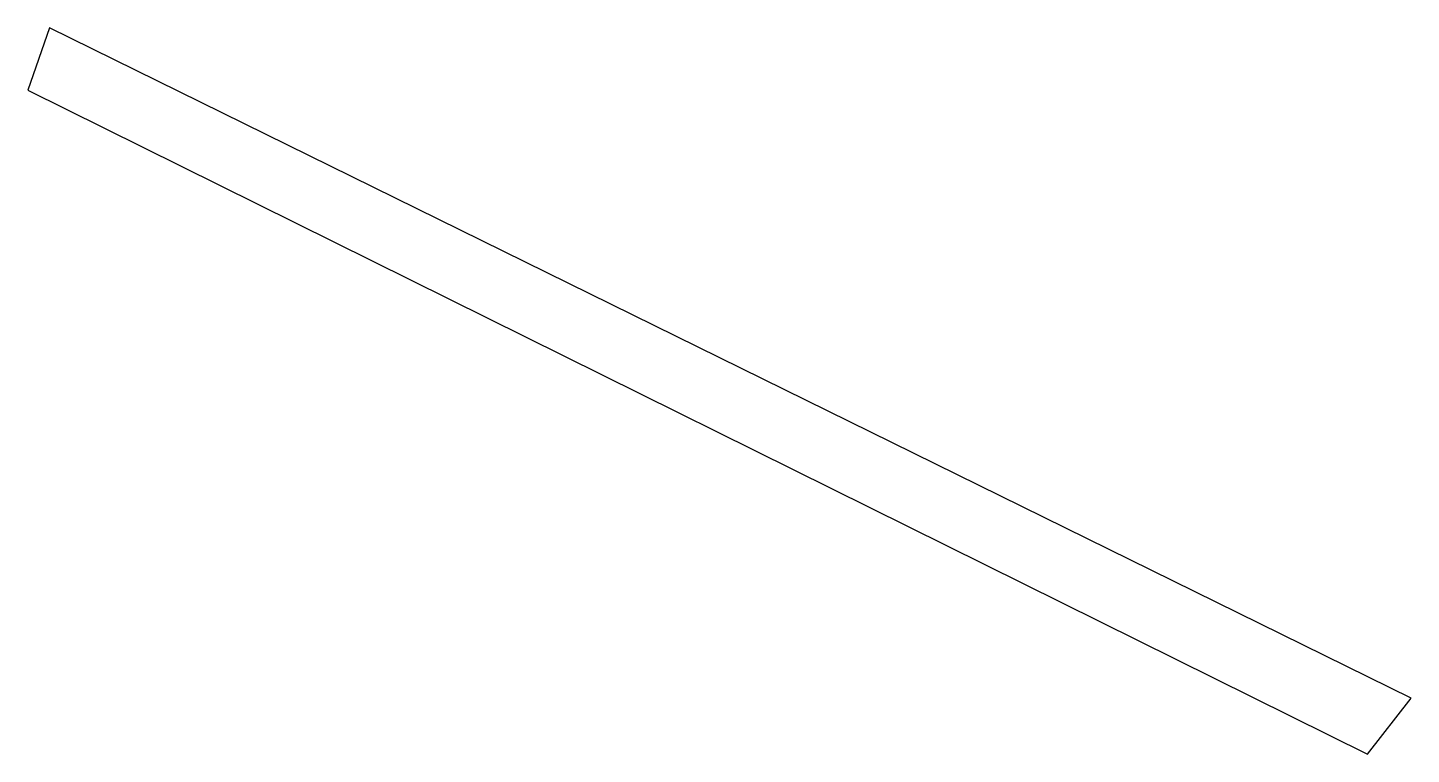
# Model space of a CAD drawing. Header units: millimetres. Extents: x 608934 to 609214, y 1312967 to 1313114.
import ezdxf

# ---------------------------------------------------------------- set-up
doc = ezdxf.new("R2010")
doc.units = ezdxf.units.MM

msp = doc.modelspace()

# ---------------------------------------------------------------- linework, layer by layer
at = {"color": 7, "ltscale": 0.5, "flags": 128}
msp.add_lwpolyline([(609205.06, 1312967.24), (609213.91, 1312978.65), (608938.06, 1313114.46), (608933.65, 1313101.82), (609205.06, 1312967.24)], dxfattribs=at)

doc.saveas('drawing.dxf')
